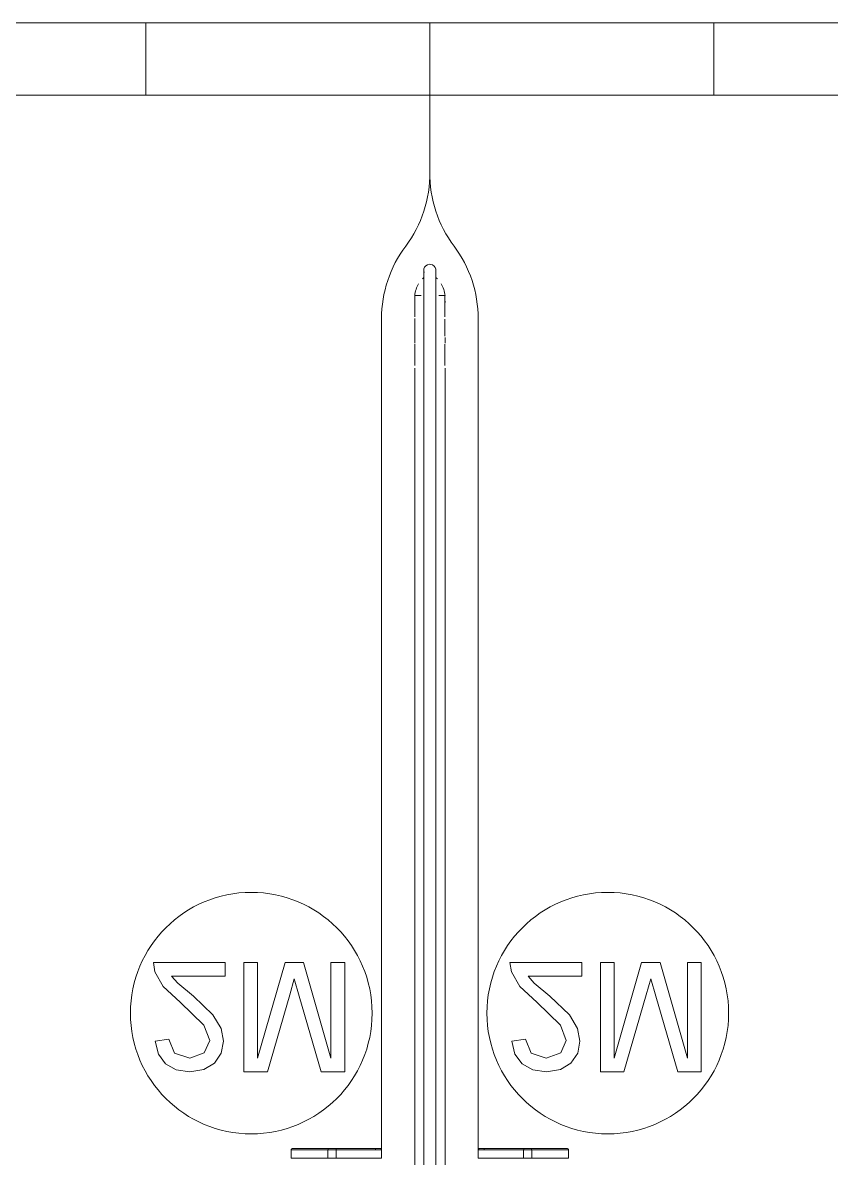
# Model space of a CAD drawing. Header units: millimetres. Extents: x 79795 to 317870, y -36033 to 97293.
# Drawn here: x 203111 to 203780, y 12536 to 13476 of the extents above; entities that cross this region are included whole.
import ezdxf

# ---------------------------------------------------------------- set-up
doc = ezdxf.new("R2010")
doc.units = ezdxf.units.MM
doc.header["$MEASUREMENT"] = 0
doc.layers.add('I-FURN', color=8, linetype='CONTINUOUS', lineweight=9)

msp = doc.modelspace()

# ---------------------------------------------------------------- linework, layer by layer
at = {"layer": 'I-FURN'}
for p, q in [((203448.09, 13475.97), (202648.09, 13475.97)), ((202648.09, 13475.97), (203448.09, 13475.97)), ((204208.09, 13475.97), (202688.09, 13475.97)), ((203083.09, 13475.97), (203213.09, 13475.97)), ((203213.09, 13475.97), (203683.09, 13475.97)), ((203213.09, 13415.97), (203213.09, 13475.97)), ((203213.09, 13415.97), (203213.09, 13475.97)), ((203448.09, 13352.08), (203448.09, 13475.97)), ((203448.09, 13475.97), (203448.09, 13352.08)), ((203448.09, 13475.97), (203448.09, 13352.08)), ((204248.09, 13475.97), (203448.09, 13475.97)), ((203448.09, 13475.97), (204248.09, 13475.97)), ((203448.09, 13352.08), (203448.09, 13475.97)), ((203683.09, 13475.97), (203813.46, 13475.97)), ((203683.09, 13415.97), (203683.09, 13475.97)), ((203683.09, 13415.97), (203683.09, 13475.97)), ((202688.09, 13415.97), (204208.09, 13415.97)), ((203213.09, 13415.97), (203083.09, 13415.97)), ((203683.09, 13415.97), (203213.09, 13415.97)), ((203813.46, 13415.97), (203683.09, 13415.97)), ((203443.09, 13270.97), (203443.09, 13270.91)), ((203443.09, 13270.91), (203443.09, 13270.71)), ((203443.09, 13270.71), (203443.09, 13270.39)), ((203443.09, 13270.39), (203443.09, 13269.94)), ((203443.09, 13269.94), (203443.09, 13269.36)), ((203443.09, 13269.36), (203443.09, 13268.65)), ((203443.09, 13268.65), (203443.09, 13267.82)), ((203443.09, 13267.82), (203443.09, 13266.86)), ((203443.09, 13266.86), (203443.09, 13265.78)), ((203453.09, 13270.87), (203453.09, 13270.97)), ((203453.09, 13270.97), (203453.09, 13270.97)), ((203453.09, 13270.64), (203453.09, 13270.87)), ((203453.09, 13270.28), (203453.09, 13270.64)), ((203453.09, 13269.79), (203453.09, 13270.28)), ((203453.09, 13269.18), (203453.09, 13269.79)), ((203453.09, 13268.44), (203453.09, 13269.18)), ((203453.09, 13267.57), (203453.09, 13268.44)), ((203453.09, 13266.58), (203453.09, 13267.57)), ((203453.09, 13265.47), (203453.09, 13266.58)), ((203443.09, 13265.78), (203443.09, 13264.58)), ((203443.09, 13264.58), (203443.09, 13263.26)), ((203443.09, 13263.26), (203443.09, 13261.83)), ((203443.09, 13261.83), (203443.09, 13260.28)), ((203443.09, 13260.28), (203443.09, 13258.61)), ((203443.09, 13258.61), (203443.09, 13256.84)), ((203453.09, 13264.24), (203453.09, 13265.47)), ((203453.09, 13262.89), (203453.09, 13264.24)), ((203453.09, 13261.42), (203453.09, 13262.89)), ((203453.09, 13259.84), (203453.09, 13261.42)), ((203453.09, 13258.14), (203453.09, 13259.84)), ((203453.09, 13256.34), (203453.09, 13258.14)), ((203440.83, 13250.06), (203435.59, 13250.06)), ((203435.59, 13232.49), (203435.59, 13250.06)), ((203443.09, 13256.84), (203443.09, 13254.96)), ((203443.09, 13254.96), (203443.09, 13252.97)), ((203443.09, 13252.97), (203443.09, 13250.89)), ((203443.09, 13250.89), (203443.09, 13248.71)), ((203443.09, 13248.71), (203443.09, 13246.43)), ((203453.09, 13254.43), (203453.09, 13256.34)), ((203453.09, 13252.42), (203453.09, 13254.43)), ((203453.09, 13250.31), (203453.09, 13252.42)), ((203453.09, 13248.1), (203453.09, 13250.31)), ((203453.09, 13245.8), (203453.09, 13248.1)), ((203460.59, 13250.06), (203455.41, 13250.06)), ((203460.59, 13250.06), (203460.59, 13232.49)), ((203435.56, 13244.43), (203435.56, 13245.49)), ((203443.09, 13246.43), (203443.09, 13244.06)), ((203443.09, 13244.06), (203443.09, 13241.61)), ((203443.09, 13241.61), (203443.09, 13239.08)), ((203443.09, 13239.08), (203443.09, 13236.46)), ((203453.09, 13243.41), (203453.09, 13245.8)), ((203453.09, 13240.94), (203453.09, 13243.41)), ((203453.09, 13238.38), (203453.09, 13240.94)), ((203453.09, 13235.75), (203453.09, 13238.38)), ((203460.62, 13245.49), (203460.62, 13244.43)), ((203408.09, 12542.79), (203408.09, 13230.97)), ((203408.09, 13230.97), (203408.09, 12542.79)), ((203435.59, 13215.3), (203435.59, 13231.15)), ((203443.09, 13236.46), (203443.09, 13233.78)), ((203443.09, 13233.78), (203443.09, 13231.02)), ((203443.09, 13231.02), (203443.09, 13228.2)), ((203453.09, 13233.04), (203453.09, 13235.75)), ((203453.09, 13230.26), (203453.09, 13233.04)), ((203453.09, 13227.42), (203453.09, 13230.26)), ((203460.59, 13230.6), (203460.59, 13216.34)), ((203488.09, 13230.97), (203488.09, 12542.79)), ((203488.09, 12542.79), (203488.09, 13230.97)), ((203443.09, 13228.2), (203443.09, 13225.31)), ((203443.09, 13225.31), (203443.09, 13222.37)), ((203443.09, 13222.37), (203443.09, 13219.38)), ((203443.09, 13219.38), (203443.09, 13216.34)), ((203453.09, 13224.52), (203453.09, 13227.42)), ((203453.09, 13221.57), (203453.09, 13224.52)), ((203453.09, 13218.56), (203453.09, 13221.57)), ((203435.56, 13210.55), (203435.56, 13215.44)), ((203443.09, 13216.34), (203443.09, 13213.26)), ((203443.09, 13213.26), (203443.09, 13210.14)), ((203443.09, 13210.14), (203443.09, 13206.99)), ((203453.09, 13215.51), (203453.09, 13218.56)), ((203453.09, 13212.42), (203453.09, 13215.51)), ((203453.09, 13209.29), (203453.09, 13212.42)), ((203460.62, 13215.44), (203460.62, 13210.55)), ((203435.59, 13192.09), (203435.59, 13209.82)), ((203443.09, 13206.99), (203443.09, 13203.81)), ((203443.09, 13203.81), (203443.09, 13200.61)), ((203443.09, 13200.61), (203443.09, 13197.4)), ((203453.09, 13206.13), (203453.09, 13209.29)), ((203453.09, 13202.95), (203453.09, 13206.13)), ((203453.09, 13199.75), (203453.09, 13202.95)), ((203460.59, 13209.82), (203460.59, 13192.09)), ((203443.09, 13197.4), (203443.09, 13194.17)), ((203443.09, 13194.17), (203443.09, 13190.93)), ((203453.09, 13196.53), (203453.09, 13199.75)), ((203453.09, 13193.3), (203453.09, 13196.53)), ((203453.09, 13190.06), (203453.09, 13193.3)), ((203435.56, 12351.88), (203435.56, 13190.06)), ((203443.09, 13190.93), (203443.09, 13190.06)), ((203443.09, 13190.06), (203443.09, 12351.88)), ((203453.09, 12351.88), (203453.09, 13190.06)), ((203460.62, 13190.06), (203460.62, 12351.88)), ((203278.7, 12697.83), (203219.37, 12697.83)), ((203219.37, 12697.83), (203220.58, 12690.03)), ((203278.7, 12686.52), (203278.7, 12697.83)), ((203294.24, 12697.83), (203294.24, 12607.41)), ((203305.54, 12697.83), (203294.24, 12697.83)), ((203328.25, 12697.83), (203305.54, 12618.72)), ((203305.54, 12618.72), (203305.54, 12697.83)), ((203343.57, 12697.83), (203328.25, 12697.83)), ((203366.28, 12618.72), (203343.57, 12697.83)), ((203377.59, 12697.83), (203366.28, 12697.83)), ((203366.28, 12697.83), (203366.28, 12618.72)), ((203377.59, 12607.41), (203377.59, 12697.83)), ((203573.7, 12697.83), (203514.37, 12697.83)), ((203514.37, 12697.83), (203515.58, 12690.03)), ((203573.7, 12686.52), (203573.7, 12697.83)), ((203589.24, 12697.83), (203589.24, 12607.41)), ((203600.54, 12697.83), (203589.24, 12697.83)), ((203623.25, 12697.83), (203600.54, 12618.72)), ((203600.54, 12618.72), (203600.54, 12697.83)), ((203638.57, 12697.83), (203623.25, 12697.83)), ((203661.28, 12618.72), (203638.57, 12697.83)), ((203672.59, 12697.83), (203661.28, 12697.83)), ((203661.28, 12697.83), (203661.28, 12618.72)), ((203672.59, 12607.41), (203672.59, 12697.83)), ((203220.58, 12690.03), (203227.45, 12678.04)), ((203239.41, 12680.77), (203234.31, 12686.52)), ((203234.31, 12686.52), (203278.7, 12686.52)), ((203332.18, 12671.14), (203335.91, 12684.45)), ((203335.91, 12684.45), (203339.95, 12670.04)), ((203515.58, 12690.03), (203522.45, 12678.04)), ((203534.41, 12680.77), (203529.31, 12686.52)), ((203529.31, 12686.52), (203573.7, 12686.52)), ((203627.18, 12671.14), (203630.91, 12684.45)), ((203630.91, 12684.45), (203634.95, 12670.04)), ((203227.45, 12678.04), (203241.59, 12664.94)), ((203252.41, 12669.9), (203239.41, 12680.77)), ((203522.45, 12678.04), (203536.59, 12664.94)), ((203547.41, 12669.9), (203534.41, 12680.77)), ((203241.59, 12664.94), (203261.11, 12646.11)), ((203268.6, 12654.42), (203252.41, 12669.9)), ((203313.68, 12607.41), (203332.18, 12671.14)), ((203339.95, 12670.04), (203358.14, 12607.41)), ((203536.59, 12664.94), (203556.11, 12646.11)), ((203563.6, 12654.42), (203547.41, 12669.9)), ((203608.68, 12607.41), (203627.18, 12671.14)), ((203634.95, 12670.04), (203653.14, 12607.41)), ((203261.11, 12646.11), (203265.99, 12633.31)), ((203275.28, 12643.34), (203268.6, 12654.42)), ((203556.11, 12646.11), (203560.99, 12633.31)), ((203570.28, 12643.34), (203563.6, 12654.42)), ((203277.29, 12632.62), (203275.28, 12643.34)), ((203572.29, 12632.62), (203570.28, 12643.34)), ((203232.08, 12634.26), (203220.78, 12632.84)), ((203220.78, 12632.84), (203223.52, 12621.91)), ((203236.84, 12622.84), (203232.08, 12634.26)), ((203265.99, 12633.31), (203261.38, 12622.94)), ((203275.42, 12622.77), (203277.29, 12632.62)), ((203527.08, 12634.26), (203515.78, 12632.84)), ((203515.78, 12632.84), (203518.52, 12621.91)), ((203531.84, 12622.84), (203527.08, 12634.26)), ((203560.99, 12633.31), (203556.38, 12622.94)), ((203570.42, 12622.77), (203572.29, 12632.62)), ((203223.52, 12621.91), (203229.44, 12613.93)), ((203249.36, 12618.72), (203236.84, 12622.84)), ((203261.38, 12622.94), (203249.36, 12618.72)), ((203269.84, 12614.65), (203275.42, 12622.77)), ((203518.52, 12621.91), (203524.44, 12613.93)), ((203544.36, 12618.72), (203531.84, 12622.84)), ((203556.38, 12622.94), (203544.36, 12618.72)), ((203564.84, 12614.65), (203570.42, 12622.77)), ((203229.44, 12613.93), (203238.24, 12609.04)), ((203238.24, 12609.04), (203249.61, 12607.41)), ((203249.61, 12607.41), (203261.05, 12609.22)), ((203261.05, 12609.22), (203269.84, 12614.65)), ((203524.44, 12613.93), (203533.24, 12609.04)), ((203533.24, 12609.04), (203544.61, 12607.41)), ((203544.61, 12607.41), (203556.05, 12609.22)), ((203556.05, 12609.22), (203564.84, 12614.65)), ((203294.24, 12607.41), (203313.68, 12607.41)), ((203358.14, 12607.41), (203377.59, 12607.41)), ((203589.24, 12607.41), (203608.68, 12607.41)), ((203653.14, 12607.41), (203672.59, 12607.41)), ((203333.25, 12535.79), (203333.25, 12542.79)), ((203333.43, 12542.79), (203333.25, 12542.79)), ((203333.25, 12535.79), (203333.25, 12542.79)), ((203333.25, 12535.79), (203333.25, 12542.79)), ((203363.71, 12542.79), (203333.43, 12542.79)), ((203333.43, 12542.79), (203333.43, 12535.79)), ((203333.62, 12543.57), (203333.59, 12543.55)), ((203334.25, 12543.79), (203364.53, 12543.79)), ((203334.25, 12543.79), (203364.53, 12543.79)), ((203370.63, 12542.79), (203363.71, 12542.79)), ((203363.71, 12542.79), (203363.71, 12535.79)), ((203403.1, 12543.79), (203364.53, 12543.79)), ((203364.53, 12543.79), (203370.07, 12543.79)), ((203370.07, 12543.79), (203407.09, 12543.79)), ((203408.09, 12542.79), (203370.63, 12542.79)), ((203370.63, 12542.79), (203370.63, 12535.79)), ((203403.1, 12542.79), (203403.1, 12543.79)), ((203407.09, 12543.79), (203403.1, 12543.79)), ((203407.09, 12543.79), (203407.1, 12543.79)), ((203408.09, 12542.79), (203408.09, 12535.79)), ((203408.1, 12542.79), (203408.1, 12535.79)), ((203488.08, 12535.79), (203488.08, 12542.79)), ((203525.55, 12542.79), (203488.09, 12542.79)), ((203488.09, 12542.79), (203488.09, 12535.79)), ((203493.08, 12543.79), (203489.09, 12543.79)), ((203489.09, 12543.79), (203526.11, 12543.79)), ((203493.08, 12543.79), (203493.08, 12542.79)), ((203531.65, 12543.79), (203493.08, 12543.79)), ((203532.47, 12542.79), (203525.55, 12542.79)), ((203525.55, 12542.79), (203525.55, 12535.79)), ((203526.11, 12543.79), (203531.65, 12543.79)), ((203531.65, 12543.79), (203561.93, 12543.79)), ((203531.65, 12543.79), (203561.93, 12543.79)), ((203562.75, 12542.79), (203532.47, 12542.79)), ((203532.47, 12542.79), (203532.47, 12535.79)), ((203562.59, 12543.54), (203562.56, 12543.57)), ((203562.93, 12542.79), (203562.75, 12542.79)), ((203562.75, 12542.79), (203562.75, 12535.79)), ((203562.93, 12542.79), (203562.93, 12535.79)), ((203562.93, 12542.79), (203562.93, 12535.79)), ((203562.93, 12535.79), (203562.93, 12542.79)), ((203333.43, 12535.79), (203333.25, 12535.79)), ((203363.71, 12535.79), (203333.43, 12535.79)), ((203370.63, 12535.79), (203363.71, 12535.79)), ((203408.09, 12535.79), (203370.63, 12535.79)), ((203525.55, 12535.79), (203488.09, 12535.79)), ((203532.47, 12535.79), (203525.55, 12535.79)), ((203562.75, 12535.79), (203532.47, 12535.79)), ((203562.93, 12535.79), (203562.75, 12535.79))]:
    msp.add_line(p, q, dxfattribs=at)
at = {"layer": 'I-FURN', "flags": 128}
for points in [[(203333.39, 12543.3), (203333.37, 12543.27), (203333.35, 12543.23), (203333.34, 12543.19), (203333.32, 12543.16), (203333.31, 12543.12), (203333.3, 12543.08), (203333.28, 12543.04), (203333.28, 12543), (203333.27, 12542.96), (203333.26, 12542.92), (203333.26, 12542.89), (203333.25, 12542.85), (203333.25, 12542.81), (203333.25, 12542.79)], [(203364.53, 12543.79), (203364.63, 12543.79), (203364.73, 12543.79), (203364.83, 12543.79), (203364.94, 12543.79), (203365.05, 12543.79), (203365.17, 12543.79), (203365.29, 12543.79), (203365.42, 12543.79), (203365.55, 12543.79), (203365.68, 12543.79), (203365.82, 12543.79), (203365.96, 12543.79), (203366.11, 12543.79), (203366.25, 12543.79), (203366.4, 12543.79), (203366.55, 12543.79), (203366.7, 12543.79), (203366.86, 12543.79), (203367.01, 12543.79), (203367.17, 12543.79), (203367.33, 12543.79), (203367.49, 12543.79), (203367.65, 12543.79), (203367.81, 12543.79), (203367.97, 12543.79), (203368.13, 12543.79), (203368.29, 12543.79), (203368.45, 12543.79), (203368.6, 12543.79), (203368.76, 12543.79), (203368.91, 12543.79), (203369.07, 12543.79), (203369.22, 12543.79), (203369.37, 12543.79), (203369.51, 12543.79), (203369.66, 12543.79), (203369.8, 12543.79), (203369.93, 12543.79), (203370.07, 12543.79)], [(203370.07, 12543.79), (203372.85, 12543.79), (203375.55, 12543.79), (203378.16, 12543.79), (203380.68, 12543.79), (203383.11, 12543.79), (203385.44, 12543.79), (203387.67, 12543.79), (203389.8, 12543.79), (203391.81, 12543.79), (203393.71, 12543.79), (203395.5, 12543.79), (203397.17, 12543.79), (203398.72, 12543.79), (203400.15, 12543.79), (203401.45, 12543.79), (203402.62, 12543.79), (203403.67, 12543.79), (203404.58, 12543.79), (203405.36, 12543.79), (203406.01, 12543.79), (203406.52, 12543.79), (203406.9, 12543.79), (203407.09, 12543.79)], [(203407.1, 12543.79), (203407.1, 12543.79), (203407.09, 12543.79), (203407.07, 12543.79), (203407.05, 12543.79), (203407.02, 12543.79), (203406.98, 12543.79), (203406.94, 12543.79), (203406.9, 12543.79), (203406.84, 12543.79), (203406.78, 12543.79), (203406.72, 12543.79), (203406.65, 12543.79), (203406.57, 12543.79), (203406.49, 12543.79), (203406.4, 12543.79), (203406.31, 12543.79), (203406.21, 12543.79), (203406.11, 12543.79), (203406, 12543.79), (203405.89, 12543.79), (203405.77, 12543.79), (203405.65, 12543.79), (203405.52, 12543.79), (203405.39, 12543.79), (203405.26, 12543.79), (203405.12, 12543.79), (203404.98, 12543.79), (203404.84, 12543.79), (203404.7, 12543.79), (203404.55, 12543.79), (203404.4, 12543.79), (203404.25, 12543.79), (203404.09, 12543.79), (203403.94, 12543.79), (203403.78, 12543.79), (203403.62, 12543.79), (203403.46, 12543.79), (203403.3, 12543.79), (203403.14, 12543.79), (203403.1, 12543.79)], [(203408.1, 12542.79), (203408.1, 12542.83), (203408.1, 12542.87), (203408.09, 12542.91), (203408.09, 12542.95), (203408.08, 12542.99), (203408.07, 12543.03), (203408.06, 12543.07), (203408.05, 12543.11), (203408.04, 12543.15), (203408.02, 12543.18), (203408, 12543.22), (203407.99, 12543.26), (203407.97, 12543.29), (203407.95, 12543.33), (203407.92, 12543.36), (203407.9, 12543.39), (203407.88, 12543.42), (203407.85, 12543.45), (203407.82, 12543.48), (203407.8, 12543.51), (203407.77, 12543.54), (203407.74, 12543.57), (203407.71, 12543.59), (203407.67, 12543.61), (203407.64, 12543.64), (203407.61, 12543.66), (203407.57, 12543.68), (203407.54, 12543.69), (203407.5, 12543.71), (203407.46, 12543.73), (203407.42, 12543.74), (203407.39, 12543.75), (203407.35, 12543.76), (203407.31, 12543.77), (203407.27, 12543.78), (203407.23, 12543.79), (203407.19, 12543.79), (203407.15, 12543.79), (203407.11, 12543.79), (203407.1, 12543.79)], [(203489.08, 12543.79), (203489.04, 12543.79), (203489, 12543.79), (203488.96, 12543.79), (203488.92, 12543.78), (203488.88, 12543.77), (203488.84, 12543.77), (203488.8, 12543.76), (203488.77, 12543.74), (203488.73, 12543.73), (203488.69, 12543.72), (203488.65, 12543.7), (203488.62, 12543.68), (203488.58, 12543.66), (203488.55, 12543.64), (203488.52, 12543.62), (203488.48, 12543.6), (203488.45, 12543.57), (203488.42, 12543.55), (203488.39, 12543.52), (203488.36, 12543.49), (203488.34, 12543.46), (203488.31, 12543.43), (203488.29, 12543.4), (203488.26, 12543.37), (203488.24, 12543.33), (203488.22, 12543.3), (203488.2, 12543.27), (203488.18, 12543.23), (203488.16, 12543.19), (203488.15, 12543.16), (203488.13, 12543.12), (203488.12, 12543.08), (203488.11, 12543.04), (203488.1, 12543), (203488.1, 12542.96), (203488.09, 12542.92), (203488.08, 12542.89), (203488.08, 12542.85), (203488.08, 12542.81), (203488.08, 12542.79)], [(203493.08, 12543.79), (203492.92, 12543.79), (203492.76, 12543.79), (203492.6, 12543.79), (203492.44, 12543.79), (203492.29, 12543.79), (203492.13, 12543.79), (203491.98, 12543.79), (203491.82, 12543.79), (203491.67, 12543.79), (203491.52, 12543.79), (203491.38, 12543.79), (203491.23, 12543.79), (203491.09, 12543.79), (203490.96, 12543.79), (203490.82, 12543.79), (203490.69, 12543.79), (203490.57, 12543.79), (203490.44, 12543.79), (203490.32, 12543.79), (203490.21, 12543.79), (203490.1, 12543.79), (203490, 12543.79), (203489.9, 12543.79), (203489.8, 12543.79), (203489.71, 12543.79), (203489.63, 12543.79), (203489.55, 12543.79), (203489.48, 12543.79), (203489.41, 12543.79), (203489.35, 12543.79), (203489.3, 12543.79), (203489.25, 12543.79), (203489.21, 12543.79), (203489.17, 12543.79), (203489.14, 12543.79), (203489.11, 12543.79), (203489.1, 12543.79), (203489.09, 12543.79), (203489.08, 12543.79)], [(203489.08, 12543.79), (203489.08, 12543.79), (203489.09, 12543.79)], [(203489.09, 12543.79), (203489.37, 12543.79), (203489.78, 12543.79), (203490.33, 12543.79), (203491.01, 12543.79), (203491.83, 12543.79), (203492.78, 12543.79), (203493.86, 12543.79), (203495.07, 12543.79), (203496.4, 12543.79), (203497.86, 12543.79), (203499.44, 12543.79), (203501.15, 12543.79), (203502.96, 12543.79), (203504.9, 12543.79), (203506.94, 12543.79), (203509.09, 12543.79), (203511.35, 12543.79), (203513.71, 12543.79), (203516.16, 12543.79), (203518.71, 12543.79), (203521.35, 12543.79), (203524.07, 12543.79), (203526.11, 12543.79)], [(203526.11, 12543.79), (203526.25, 12543.79), (203526.38, 12543.79), (203526.52, 12543.79), (203526.67, 12543.79), (203526.81, 12543.79), (203526.96, 12543.79), (203527.11, 12543.79), (203527.27, 12543.79), (203527.42, 12543.79), (203527.58, 12543.79), (203527.73, 12543.79), (203527.89, 12543.79), (203528.05, 12543.79), (203528.21, 12543.79), (203528.37, 12543.79), (203528.53, 12543.79), (203528.69, 12543.79), (203528.85, 12543.79), (203529.01, 12543.79), (203529.17, 12543.79), (203529.32, 12543.79), (203529.48, 12543.79), (203529.63, 12543.79), (203529.78, 12543.79), (203529.93, 12543.79), (203530.07, 12543.79), (203530.22, 12543.79), (203530.36, 12543.79), (203530.5, 12543.79), (203530.63, 12543.79), (203530.76, 12543.79), (203530.89, 12543.79), (203531.01, 12543.79), (203531.13, 12543.79), (203531.24, 12543.79), (203531.35, 12543.79), (203531.45, 12543.79), (203531.55, 12543.79), (203531.65, 12543.79)], [(203562.93, 12542.79), (203562.93, 12542.83), (203562.92, 12542.87), (203562.92, 12542.91), (203562.91, 12542.95), (203562.91, 12542.99), (203562.9, 12543.03), (203562.89, 12543.07), (203562.88, 12543.11), (203562.86, 12543.15), (203562.85, 12543.18), (203562.83, 12543.22), (203562.81, 12543.26), (203562.79, 12543.29)]]:
    msp.add_lwpolyline(points, dxfattribs=at)
at = {"layer": 'I-FURN'}
for centre, radius, start, end in [((203348.07, 13350.99), 100.03, 323.1301, 0.62561), ((203348.07, 13350.99), 100.03, 323.1301, 0.62561), ((203548.11, 13350.99), 100.03, 179.37439, 216.8699), ((203548.11, 13350.99), 100.03, 179.37439, 216.8699), ((203508.09, 13230.97), 100, 143.1301, 180), ((203508.09, 13230.97), 100, 143.1301, 180), ((203388.09, 13230.97), 100, 0, 36.8699), ((203388.09, 13230.97), 100, 0, 36.8699), ((203448.09, 13270.97), 5, 353.08481, 201.82522), ((203459.05, 13247.73), 23.6, 149.14362, 174.33362), ((203448.09, 13258.11), 8.51, 125.54054, 136.54863), ((203448.09, 13258.11), 8.51, 43.45137, 54.45946), ((203437.13, 13247.73), 23.6, 5.66638, 30.85638), ((203300.31, 12655.95), 100, 0, 180), ((203595.31, 12655.95), 100, 0, 180), ((203300.31, 12655.95), 100, 180, 0), ((203595.31, 12655.95), 100, 180, 0)]:
    msp.add_arc(centre, radius, start, end, dxfattribs=at)
at = {"layer": 'I-FURN', "extrusion": (0, 0, -1)}
for centre, major_axis, ratio, start_param, end_param in [((203334.25, 12542.79), (0, 1), 0.819152, 4.712389, 6.283185), ((203364.53, 12542.79), (0, 1), 0.819152, 4.712389, 6.283185), ((203370.07, 12542.79), (0, 1), 0.56467, 0, 1.570796), ((203407.09, 12542.79), (0, 1), 0.998113, 0, 1.570796), ((203489.09, 12542.79), (0, -1), 0.998113, 1.570796, 3.141593), ((203526.11, 12542.79), (0, -1), 0.56467, 1.570796, 3.141593), ((203531.65, 12542.79), (0, -1), 0.819152, 3.141593, 4.712389), ((203561.93, 12542.79), (0, 1), 0.819152, 0, 1.570796)]:
    msp.add_ellipse(centre, major_axis=major_axis, ratio=ratio, start_param=start_param, end_param=end_param, dxfattribs=at)

doc.saveas('drawing.dxf')
